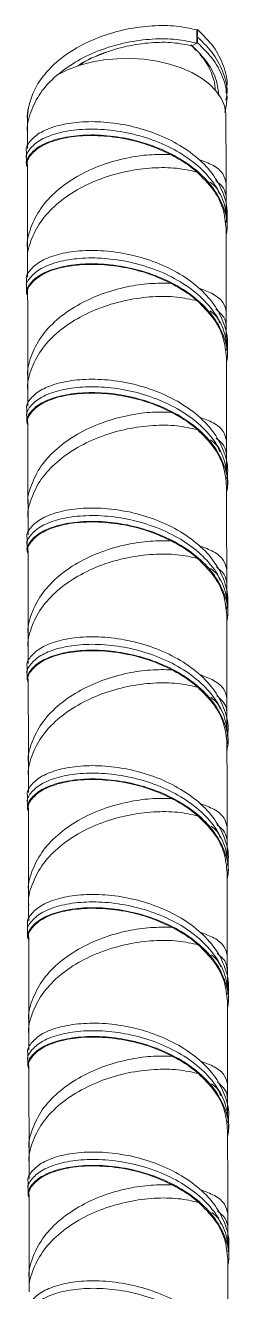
# Model space of a CAD drawing. Header units: millimetres. Extents: x 11 to 421, y 5 to 275.
# Drawn here: x 52.04 to 56.02, y 80.12 to 104.75 of the extents above; entities that cross this region are included whole.
import ezdxf

# ---------------------------------------------------------------- set-up
doc = ezdxf.new("R2010")
doc.units = ezdxf.units.MM

msp = doc.modelspace()

# ---------------------------------------------------------------- linework, layer by layer
at = {"color": 7, "linetype": 'Continuous', "lineweight": 15}
for p, q in [((55.38, 104.659), (55.394, 104.667)), ((55.38, 104.659), (55.38, 104.53)), ((55.394, 104.667), (55.395, 104.554)), ((55.38, 104.53), (55.381, 104.4)), ((55.395, 104.408), (55.381, 104.4)), ((55.395, 104.522), (55.395, 104.408)), ((55.381, 104.4), (55.292, 104.349))]:
    msp.add_line(p, q, dxfattribs=at)
at = {"color": 7, "linetype": 'Continuous', "lineweight": 15, "flags": 128}
for points in [[(52.663, 103.786), (52.862, 103.885), (53.083, 103.967), (53.321, 104.03), (53.571, 104.075), (53.829, 104.1), (54.091, 104.105), (54.352, 104.089), (54.606, 104.052), (54.849, 103.997), (55.077, 103.922), (55.286, 103.831), (55.471, 103.724), (55.63, 103.603), (55.759, 103.472), (55.856, 103.331), (55.919, 103.184), (55.947, 103.033), (55.948, 102.989)], [(52.078, 102.983), (52.078, 102.99), (52.1, 103.15)]]:
    msp.add_lwpolyline(points, dxfattribs=at)
at = {"color": 7, "linetype": 'Continuous', "lineweight": 15}
for centre, radius, start, end in [((55.411, 104.528), 0.0307, 122.6677, 177.4605), ((55.389, 104.528), 0.00873, 170.9858, 309.3805)]:
    msp.add_arc(centre, radius, start, end, dxfattribs=at)
for points, knots in [([(52.1, 103.15), (52.128, 103.256), (52.185, 103.467), (52.376, 103.765), (52.654, 104.057), (53.034, 104.324), (53.506, 104.542), (54.013, 104.685), (54.518, 104.751), (54.995, 104.746), (55.252, 104.688), (55.38, 104.659)], [0, 0, 0, 0, 0.096245, 0.192504, 0.288664, 0.4072, 0.52574, 0.644286, 0.762843, 0.881413, 1, 1, 1, 1]), ([(55.949, 103.443), (55.956, 103.48), (55.99, 103.65), (55.915, 103.955), (55.731, 104.338), (55.506, 104.558), (55.394, 104.667)], [0, 0, 0, 0, 0.085918, 0.390574, 0.695265, 1, 1, 1, 1]), ([(52.663, 103.786), (52.79, 103.882), (53.045, 104.075), (53.516, 104.285), (54.016, 104.427), (54.518, 104.492), (54.995, 104.487), (55.252, 104.429), (55.381, 104.4)], [0, 0, 0, 0, 0.165281, 0.330567, 0.495864, 0.663889, 0.831932, 1, 1, 1, 1]), ([(53.063, 103.958), (53.078, 103.969), (53.217, 104.072), (53.544, 104.208), (54.012, 104.354), (54.486, 104.421), (54.932, 104.423), (55.172, 104.374), (55.292, 104.349)], [0, 0, 0, 0, 0.023696, 0.218923, 0.414161, 0.609416, 0.804694, 1, 1, 1, 1]), ([(55.949, 103.297), (55.956, 103.335), (55.991, 103.504), (55.915, 103.809), (55.731, 104.192), (55.507, 104.412), (55.395, 104.522)], [0, 0, 0, 0, 0.085947, 0.390594, 0.695275, 1, 1, 1, 1]), ([(55.928, 103.055), (55.945, 103.135), (55.993, 103.348), (55.918, 103.696), (55.73, 104.079), (55.507, 104.299), (55.395, 104.408)], [0, 0, 0, 0, 0.168479, 0.445619, 0.722789, 1, 1, 1, 1]), ([(53.078, 103.965), (53.124, 103.995), (53.225, 104.061), (53.368, 104.129), (53.463, 104.166), (53.493, 104.178)], [0, 0, 0, 0, 0.35783, 0.796726, 1, 1, 1, 1]), ([(55.809, 103.379), (55.799, 103.477), (55.775, 103.701), (55.6, 104.036), (55.395, 104.245), (55.292, 104.349)], [0, 0, 0, 0, 0.280267, 0.6401078, 1, 1, 1, 1]), ([(55.442, 104.182), (55.467, 104.152), (55.552, 104.05), (55.644, 103.888), (55.705, 103.716), (55.736, 103.595), (55.736, 103.525), (55.737, 103.494)], [0, 0, 0, 0, 0.138127, 0.471846, 0.703273, 0.867053, 1, 1, 1, 1]), ([(52.079, 102.665), (52.079, 102.665), (52.06, 102.797), (52.132, 103.064), (52.316, 103.441), (52.531, 103.673), (52.657, 103.781), (52.663, 103.786)], [0, 0, 0, 0, 0.001288, 0.328874, 0.656442, 0.984, 1, 1, 1, 1]), ([(52.079, 102.923), (52.079, 102.924), (52.066, 102.999), (52.083, 103.075), (52.1, 103.15)], [0, 0, 0, 0, 0.010648, 1, 1, 1, 1]), ([(55.947, 100.906), (55.957, 100.954), (55.995, 101.134), (55.921, 101.451), (55.73, 101.831), (55.414, 102.172), (55.005, 102.458), (54.527, 102.676), (54.015, 102.819), (53.504, 102.884), (53.026, 102.873), (52.618, 102.795), (52.3, 102.662), (52.115, 102.491), (52.037, 102.361), (52.06, 102.298), (52.06, 102.298)], [0, 0, 0, 0, 0.029531, 0.110377, 0.191233, 0.2721, 0.352967, 0.433823, 0.514669, 0.595508, 0.676343, 0.757176, 0.838008, 0.918843, 0.999682, 1, 1, 1, 1]), ([(55.972, 100.907), (55.959, 101.039), (55.933, 101.306), (55.727, 101.685), (55.415, 102.026), (55.005, 102.312), (54.528, 102.53), (54.016, 102.673), (53.504, 102.738), (53.027, 102.727), (52.618, 102.649), (52.3, 102.516), (52.115, 102.345), (52.038, 102.216), (52.06, 102.153), (52.06, 102.152)], [0, 0, 0, 0, 0.083002, 0.166347, 0.249703, 0.33306, 0.416404, 0.499739, 0.583067, 0.66639, 0.74971, 0.83303, 0.916353, 0.999681, 1, 1, 1, 1]), ([(52.079, 102.924), (52.079, 102.881), (52.079, 102.794), (52.079, 102.708), (52.079, 102.665)], [0, 0, 0, 0, 0.499991, 1, 1, 1, 1]), ([(55.952, 100.673), (55.96, 100.713), (55.995, 100.884), (55.921, 101.192), (55.731, 101.572), (55.414, 101.913), (55.005, 102.199), (54.528, 102.417), (54.016, 102.56), (53.504, 102.625), (53.027, 102.614), (52.618, 102.536), (52.301, 102.403), (52.111, 102.232), (52.037, 102.083), (52.072, 102.002), (52.08, 101.983)], [0, 0, 0, 0, 0.023642, 0.103004, 0.182376, 0.261759, 0.341141, 0.420513, 0.499875, 0.579231, 0.658582, 0.73793, 0.817279, 0.89663, 0.975986, 1, 1, 1, 1]), ([(52.08, 102.039), (52.08, 102.039), (52.058, 102.101), (52.135, 102.229), (52.318, 102.397), (52.632, 102.528), (53.037, 102.604), (53.509, 102.613), (53.995, 102.55), (54.463, 102.426), (54.738, 102.299), (54.876, 102.236)], [0, 0, 0, 0, 0.000505, 0.129312, 0.258111, 0.386906, 0.515701, 0.6445, 0.773306, 0.88663, 1, 1, 1, 1]), ([(52.06, 102.298), (52.06, 102.279), (52.06, 102.242), (52.06, 102.204), (52.06, 102.185)], [0, 0, 0, 0, 0.5, 1, 1, 1, 1]), ([(52.083, 100.418), (52.083, 100.419), (52.061, 100.551), (52.137, 100.819), (52.32, 101.196), (52.634, 101.535), (53.038, 101.819), (53.51, 102.037), (53.996, 102.174), (54.464, 102.243), (54.739, 102.238), (54.876, 102.236)], [0, 0, 0, 0, 0.000792, 0.129561, 0.258323, 0.387081, 0.51584, 0.644601, 0.773371, 0.886662, 1, 1, 1, 1]), ([(54.876, 102.236), (54.959, 102.19), (55.093, 102.117), (55.26, 101.999), (55.343, 101.93), (55.385, 101.896)], [0, 0, 0, 0, 0.453024, 0.725497, 1, 1, 1, 1]), ([(52.083, 100.16), (52.083, 100.161), (52.064, 100.293), (52.136, 100.56), (52.32, 100.937), (52.634, 101.276), (53.039, 101.56), (53.51, 101.778), (54.017, 101.922), (54.522, 101.987), (54.999, 101.982), (55.256, 101.925), (55.385, 101.896)], [0, 0, 0, 0, 0.000437, 0.111495, 0.222547, 0.333596, 0.444645, 0.555696, 0.666755, 0.777823, 0.888903, 1, 1, 1, 1]), ([(55.419, 102.14), (55.516, 102.105), (55.723, 102.031), (55.911, 101.865), (55.937, 101.74), (55.95, 101.678)], [0, 0, 0, 0, 0.3075313, 0.6544663, 1, 1, 1, 1]), ([(55.385, 101.896), (55.495, 101.787), (55.714, 101.569), (55.912, 101.189), (55.939, 100.925), (55.952, 100.793)], [0, 0, 0, 0, 0.333815, 0.667582, 1, 1, 1, 1]), ([(55.638, 101.699), (55.684, 101.663), (55.778, 101.591), (55.806, 101.508), (55.821, 101.467)], [0, 0, 0, 0, 0.500408, 1, 1, 1, 1]), ([(55.75, 101.731), (55.808, 101.683), (55.925, 101.585), (55.942, 101.474), (55.951, 101.419)], [0, 0, 0, 0, 0.501221, 1, 1, 1, 1]), ([(55.951, 101.419), (55.951, 101.462), (55.951, 101.548), (55.951, 101.635), (55.951, 101.678)], [0, 0, 0, 0, 0.499897, 1, 1, 1, 1]), ([(55.972, 100.939), (55.972, 100.958), (55.972, 100.996), (55.972, 101.033), (55.972, 101.052)], [0, 0, 0, 0, 0.500021, 1, 1, 1, 1]), ([(55.972, 100.793), (55.972, 100.812), (55.972, 100.85), (55.972, 100.888), (55.972, 100.907)], [0, 0, 0, 0, 0.5000215, 1, 1, 1, 1]), ([(55.957, 98.434), (55.964, 98.472), (55.998, 98.641), (55.924, 98.947), (55.735, 99.327), (55.418, 99.668), (55.009, 99.953), (54.531, 100.172), (54.02, 100.314), (53.508, 100.379), (53.03, 100.369), (52.622, 100.291), (52.304, 100.158), (52.119, 99.987), (52.042, 99.857), (52.064, 99.794), (52.064, 99.794)], [0, 0, 0, 0, 0.022955, 0.104349, 0.185752, 0.267167, 0.348583, 0.429986, 0.51138, 0.592768, 0.67415, 0.75553, 0.83691, 0.918293, 0.99968, 1, 1, 1, 1]), ([(55.976, 98.402), (55.963, 98.535), (55.937, 98.801), (55.732, 99.181), (55.419, 99.522), (55.009, 99.808), (54.532, 100.026), (54.02, 100.169), (53.508, 100.233), (53.031, 100.223), (52.622, 100.145), (52.304, 100.012), (52.119, 99.841), (52.042, 99.711), (52.064, 99.648), (52.064, 99.648)], [0, 0, 0, 0, 0.083029, 0.16637, 0.249724, 0.333077, 0.416418, 0.49975, 0.583075, 0.666395, 0.749713, 0.83303, 0.91635, 0.999675, 1, 1, 1, 1]), ([(52.083, 100.419), (52.083, 100.376), (52.083, 100.29), (52.083, 100.203), (52.083, 100.16)], [0, 0, 0, 0, 0.500009, 1, 1, 1, 1]), ([(55.956, 98.169), (55.964, 98.208), (55.999, 98.38), (55.925, 98.688), (55.735, 99.068), (55.418, 99.409), (55.009, 99.694), (54.532, 99.913), (54.02, 100.055), (53.508, 100.12), (53.031, 100.11), (52.622, 100.032), (52.305, 99.899), (52.115, 99.728), (52.041, 99.579), (52.076, 99.497), (52.084, 99.479)], [0, 0, 0, 0, 0.023642, 0.103004, 0.182376, 0.261759, 0.341141, 0.420513, 0.499875, 0.579231, 0.658582, 0.737931, 0.817279, 0.89663, 0.975986, 1, 1, 1, 1]), ([(52.084, 99.535), (52.084, 99.535), (52.062, 99.597), (52.139, 99.725), (52.322, 99.893), (52.636, 100.024), (53.041, 100.099), (53.513, 100.109), (53.999, 100.045), (54.468, 99.922), (54.742, 99.795), (54.88, 99.732)], [0, 0, 0, 0, 0.000505, 0.129311, 0.258111, 0.386906, 0.515701, 0.6445, 0.773306, 0.88663, 1, 1, 1, 1]), ([(52.064, 99.794), (52.064, 99.775), (52.064, 99.737), (52.064, 99.699), (52.064, 99.681)], [0, 0, 0, 0, 0.4999785, 1, 1, 1, 1]), ([(52.087, 97.914), (52.087, 97.915), (52.065, 98.047), (52.141, 98.314), (52.324, 98.691), (52.638, 99.03), (53.042, 99.315), (53.514, 99.533), (54, 99.67), (54.468, 99.738), (54.743, 99.734), (54.88, 99.732)], [0, 0, 0, 0, 0.000792, 0.129561, 0.258323, 0.387082, 0.51584, 0.644602, 0.773371, 0.886663, 1, 1, 1, 1]), ([(54.88, 99.732), (54.963, 99.686), (55.097, 99.612), (55.264, 99.495), (55.347, 99.426), (55.389, 99.391)], [0, 0, 0, 0, 0.453024, 0.725494, 1, 1, 1, 1]), ([(55.423, 99.636), (55.52, 99.601), (55.727, 99.526), (55.915, 99.361), (55.941, 99.236), (55.954, 99.173)], [0, 0, 0, 0, 0.30753, 0.654466, 1, 1, 1, 1]), ([(52.087, 97.656), (52.087, 97.656), (52.068, 97.788), (52.14, 98.055), (52.324, 98.432), (52.638, 98.771), (53.043, 99.056), (53.515, 99.274), (54.021, 99.417), (54.526, 99.483), (55.004, 99.478), (55.26, 99.42), (55.389, 99.391)], [0, 0, 0, 0, 0.000436, 0.111495, 0.222547, 0.333596, 0.444644, 0.555696, 0.666755, 0.777823, 0.888904, 1, 1, 1, 1]), ([(55.389, 99.391), (55.499, 99.282), (55.719, 99.064), (55.916, 98.685), (55.943, 98.421), (55.956, 98.289)], [0, 0, 0, 0, 0.333814, 0.667581, 1, 1, 1, 1]), ([(55.642, 99.195), (55.689, 99.159), (55.782, 99.087), (55.81, 99.004), (55.825, 98.963)], [0, 0, 0, 0, 0.500409, 1, 1, 1, 1]), ([(55.754, 99.227), (55.812, 99.178), (55.929, 99.081), (55.946, 98.97), (55.955, 98.914)], [0, 0, 0, 0, 0.501221, 1, 1, 1, 1]), ([(55.955, 98.914), (55.955, 98.958), (55.955, 99.044), (55.955, 99.13), (55.955, 99.173)], [0, 0, 0, 0, 0.499906, 1, 1, 1, 1]), ([(55.961, 95.93), (55.968, 95.967), (56.002, 96.137), (55.928, 96.443), (55.739, 96.822), (55.422, 97.163), (55.013, 97.449), (54.536, 97.667), (54.024, 97.81), (53.512, 97.875), (53.034, 97.864), (52.626, 97.786), (52.308, 97.653), (52.123, 97.482), (52.046, 97.353), (52.068, 97.29), (52.068, 97.289)], [0, 0, 0, 0, 0.022954, 0.104349, 0.185752, 0.267167, 0.348582, 0.429986, 0.51138, 0.592767, 0.67415, 0.75553, 0.83691, 0.918293, 0.99968, 1, 1, 1, 1]), ([(52.087, 97.915), (52.087, 97.872), (52.087, 97.785), (52.087, 97.699), (52.087, 97.656)], [0, 0, 0, 0, 0.5, 1, 1, 1, 1]), ([(55.98, 95.897), (55.967, 96.03), (55.941, 96.297), (55.736, 96.676), (55.423, 97.017), (55.013, 97.303), (54.536, 97.521), (54.024, 97.664), (53.512, 97.729), (53.035, 97.718), (52.626, 97.641), (52.308, 97.507), (52.123, 97.337), (52.046, 97.206), (52.068, 97.144), (52.068, 97.144)], [0, 0, 0, 0, 0.083047, 0.166391, 0.249746, 0.333102, 0.416446, 0.49978, 0.583107, 0.666429, 0.749749, 0.833069, 0.916391, 0.999718, 1, 1, 1, 1]), ([(55.96, 95.665), (55.968, 95.704), (56.003, 95.876), (55.929, 96.184), (55.739, 96.563), (55.423, 96.904), (55.013, 97.19), (54.536, 97.408), (54.024, 97.551), (53.512, 97.616), (53.035, 97.605), (52.626, 97.527), (52.309, 97.394), (52.119, 97.223), (52.045, 97.075), (52.08, 96.993), (52.088, 96.974)], [0, 0, 0, 0, 0.023642, 0.103004, 0.182376, 0.261759, 0.341141, 0.420513, 0.499875, 0.579231, 0.658582, 0.737931, 0.817279, 0.89663, 0.975986, 1, 1, 1, 1]), ([(52.088, 97.03), (52.088, 97.031), (52.066, 97.093), (52.143, 97.22), (52.326, 97.389), (52.64, 97.519), (53.045, 97.595), (53.518, 97.605), (54.003, 97.541), (54.472, 97.418), (54.747, 97.291), (54.884, 97.227)], [0, 0, 0, 0, 0.000505, 0.129312, 0.25811, 0.386906, 0.515701, 0.6445, 0.773306, 0.88663, 1, 1, 1, 1]), ([(52.091, 95.41), (52.091, 95.41), (52.069, 95.543), (52.145, 95.81), (52.328, 96.187), (52.642, 96.526), (53.046, 96.81), (53.518, 97.029), (54.004, 97.165), (54.472, 97.234), (54.747, 97.229), (54.884, 97.227)], [0, 0, 0, 0, 0.000792, 0.129561, 0.258323, 0.387081, 0.51584, 0.644602, 0.773371, 0.886663, 1, 1, 1, 1]), ([(54.884, 97.227), (54.967, 97.181), (55.101, 97.108), (55.268, 96.991), (55.351, 96.922), (55.393, 96.887)], [0, 0, 0, 0, 0.453024, 0.725496, 1, 1, 1, 1]), ([(55.427, 97.131), (55.524, 97.096), (55.731, 97.022), (55.919, 96.856), (55.945, 96.731), (55.959, 96.669)], [0, 0, 0, 0, 0.307531, 0.654466, 1, 1, 1, 1]), ([(52.091, 95.151), (52.091, 95.152), (52.072, 95.284), (52.144, 95.551), (52.329, 95.928), (52.642, 96.267), (53.047, 96.552), (53.519, 96.769), (54.025, 96.913), (54.53, 96.979), (55.008, 96.974), (55.264, 96.916), (55.393, 96.887)], [0, 0, 0, 0, 0.000436, 0.111495, 0.222547, 0.333596, 0.444644, 0.555696, 0.666755, 0.777823, 0.888903, 1, 1, 1, 1]), ([(55.393, 96.887), (55.503, 96.778), (55.723, 96.56), (55.92, 96.18), (55.947, 95.916), (55.96, 95.784)], [0, 0, 0, 0, 0.333814, 0.667581, 1, 1, 1, 1]), ([(55.646, 96.69), (55.693, 96.654), (55.786, 96.582), (55.815, 96.5), (55.829, 96.458)], [0, 0, 0, 0, 0.5004079, 1, 1, 1, 1]), ([(55.758, 96.723), (55.816, 96.674), (55.933, 96.576), (55.95, 96.465), (55.959, 96.41)], [0, 0, 0, 0, 0.501221, 1, 1, 1, 1]), ([(55.959, 96.41), (55.959, 96.453), (55.959, 96.539), (55.959, 96.626), (55.959, 96.669)], [0, 0, 0, 0, 0.499901, 1, 1, 1, 1]), ([(55.98, 95.93), (55.98, 95.949), (55.98, 95.987), (55.98, 96.025), (55.98, 96.043)], [0, 0, 0, 0, 0.500011, 1, 1, 1, 1]), ([(55.98, 95.784), (55.98, 95.803), (55.98, 95.841), (55.98, 95.879), (55.98, 95.897)], [0, 0, 0, 0, 0.499989, 1, 1, 1, 1]), ([(55.96, 93.392), (55.97, 93.441), (56.007, 93.621), (55.933, 93.938), (55.743, 94.318), (55.426, 94.659), (55.017, 94.945), (54.54, 95.163), (54.028, 95.306), (53.516, 95.37), (53.039, 95.36), (52.63, 95.282), (52.312, 95.149), (52.127, 94.978), (52.05, 94.848), (52.072, 94.785), (52.072, 94.785)], [0, 0, 0, 0, 0.029532, 0.110378, 0.191233, 0.272101, 0.352968, 0.433823, 0.514669, 0.595509, 0.676344, 0.757176, 0.838008, 0.918843, 0.999682, 1, 1, 1, 1]), ([(52.091, 95.41), (52.091, 95.367), (52.091, 95.281), (52.091, 95.195), (52.091, 95.151)], [0, 0, 0, 0, 0.500005, 1, 1, 1, 1]), ([(55.984, 93.393), (55.971, 93.526), (55.945, 93.793), (55.74, 94.172), (55.427, 94.513), (55.017, 94.799), (54.54, 95.017), (54.028, 95.16), (53.516, 95.224), (53.039, 95.214), (52.63, 95.136), (52.312, 95.003), (52.127, 94.832), (52.05, 94.702), (52.072, 94.639), (52.072, 94.639)], [0, 0, 0, 0, 0.083004, 0.166349, 0.249705, 0.333062, 0.416407, 0.499742, 0.58307, 0.666393, 0.749714, 0.833035, 0.916358, 0.999686, 1, 1, 1, 1]), ([(55.964, 93.16), (55.972, 93.2), (56.007, 93.371), (55.933, 93.679), (55.743, 94.059), (55.427, 94.4), (55.017, 94.686), (54.54, 94.904), (54.028, 95.046), (53.516, 95.111), (53.039, 95.101), (52.63, 95.023), (52.313, 94.89), (52.123, 94.719), (52.05, 94.57), (52.084, 94.489), (52.092, 94.47)], [0, 0, 0, 0, 0.023642, 0.103004, 0.182376, 0.261759, 0.341141, 0.420513, 0.499875, 0.579231, 0.658582, 0.737931, 0.817279, 0.89663, 0.975986, 1, 1, 1, 1]), ([(52.092, 94.526), (52.092, 94.526), (52.07, 94.588), (52.147, 94.716), (52.33, 94.884), (52.645, 95.015), (53.049, 95.091), (53.522, 95.1), (54.007, 95.037), (54.476, 94.913), (54.751, 94.786), (54.888, 94.723)], [0, 0, 0, 0, 0.000505, 0.129312, 0.258111, 0.386906, 0.515701, 0.6445, 0.773306, 0.88663, 1, 1, 1, 1]), ([(52.072, 94.785), (52.072, 94.766), (52.072, 94.728), (52.072, 94.691), (52.072, 94.672)], [0, 0, 0, 0, 0.499989, 1, 1, 1, 1]), ([(52.072, 94.639), (52.072, 94.62), (52.072, 94.583), (52.072, 94.545), (52.072, 94.526)], [0, 0, 0, 0, 0.500011, 1, 1, 1, 1]), ([(52.095, 92.905), (52.095, 92.906), (52.073, 93.038), (52.149, 93.305), (52.332, 93.682), (52.646, 94.022), (53.05, 94.306), (53.523, 94.524), (54.008, 94.661), (54.476, 94.729), (54.751, 94.725), (54.888, 94.723)], [0, 0, 0, 0, 0.000792, 0.129561, 0.258323, 0.387082, 0.51584, 0.644602, 0.773371, 0.886663, 1, 1, 1, 1]), ([(54.888, 94.723), (54.972, 94.677), (55.105, 94.603), (55.272, 94.486), (55.355, 94.417), (55.397, 94.382)], [0, 0, 0, 0, 0.453025, 0.725496, 1, 1, 1, 1]), ([(55.432, 94.627), (55.528, 94.592), (55.735, 94.517), (55.923, 94.352), (55.949, 94.227), (55.963, 94.165)], [0, 0, 0, 0, 0.307531, 0.6544656, 1, 1, 1, 1]), ([(52.096, 92.647), (52.095, 92.648), (52.076, 92.779), (52.149, 93.046), (52.333, 93.423), (52.646, 93.763), (53.051, 94.047), (53.523, 94.265), (54.029, 94.409), (54.534, 94.474), (55.012, 94.469), (55.269, 94.411), (55.397, 94.382)], [0, 0, 0, 0, 0.000437, 0.111495, 0.222547, 0.333596, 0.444644, 0.555696, 0.666755, 0.777823, 0.888903, 1, 1, 1, 1]), ([(55.397, 94.382), (55.507, 94.273), (55.727, 94.055), (55.924, 93.676), (55.951, 93.412), (55.964, 93.28)], [0, 0, 0, 0, 0.3338142, 0.6675812, 1, 1, 1, 1]), ([(55.65, 94.186), (55.697, 94.15), (55.79, 94.078), (55.819, 93.995), (55.833, 93.954)], [0, 0, 0, 0, 0.500408, 1, 1, 1, 1]), ([(55.762, 94.218), (55.821, 94.169), (55.937, 94.072), (55.954, 93.961), (55.963, 93.906)], [0, 0, 0, 0, 0.501221, 1, 1, 1, 1]), ([(55.963, 93.906), (55.963, 93.949), (55.963, 94.035), (55.963, 94.121), (55.963, 94.164)], [0, 0, 0, 0, 0.499901, 1, 1, 1, 1]), ([(55.984, 93.426), (55.984, 93.445), (55.984, 93.482), (55.984, 93.52), (55.984, 93.539)], [0, 0, 0, 0, 0.499989, 1, 1, 1, 1]), ([(55.984, 93.28), (55.984, 93.299), (55.984, 93.337), (55.984, 93.374), (55.984, 93.393)], [0, 0, 0, 0, 0.500011, 1, 1, 1, 1]), ([(55.969, 90.921), (55.977, 90.958), (56.011, 91.128), (55.937, 91.434), (55.747, 91.813), (55.43, 92.154), (55.021, 92.44), (54.544, 92.658), (54.032, 92.801), (53.52, 92.866), (53.043, 92.855), (52.634, 92.778), (52.316, 92.645), (52.131, 92.473), (52.054, 92.344), (52.076, 92.281), (52.076, 92.281)], [0, 0, 0, 0, 0.022954, 0.104349, 0.185752, 0.267167, 0.348583, 0.429986, 0.51138, 0.592767, 0.67415, 0.75553, 0.83691, 0.918293, 0.99968, 1, 1, 1, 1]), ([(55.988, 90.889), (55.975, 91.022), (55.949, 91.288), (55.744, 91.668), (55.431, 92.009), (55.021, 92.294), (54.544, 92.513), (54.032, 92.655), (53.52, 92.72), (53.043, 92.71), (52.634, 92.632), (52.316, 92.499), (52.132, 92.328), (52.054, 92.198), (52.076, 92.135), (52.076, 92.135)], [0, 0, 0, 0, 0.083024, 0.166365, 0.249719, 0.333072, 0.416414, 0.499746, 0.583071, 0.666391, 0.749709, 0.833027, 0.916347, 0.999671, 1, 1, 1, 1]), ([(55.969, 90.656), (55.977, 90.695), (56.011, 90.867), (55.937, 91.175), (55.747, 91.554), (55.431, 91.895), (55.021, 92.181), (54.544, 92.399), (54.032, 92.542), (53.52, 92.607), (53.043, 92.596), (52.634, 92.519), (52.318, 92.386), (52.128, 92.214), (52.054, 92.066), (52.088, 91.984), (52.096, 91.965)], [0, 0, 0, 0, 0.023642, 0.103004, 0.182376, 0.261759, 0.341141, 0.420513, 0.499875, 0.579231, 0.658582, 0.737931, 0.817279, 0.89663, 0.975986, 1, 1, 1, 1]), ([(52.097, 92.022), (52.096, 92.022), (52.074, 92.084), (52.151, 92.211), (52.334, 92.38), (52.649, 92.51), (53.053, 92.586), (53.526, 92.596), (54.011, 92.532), (54.48, 92.409), (54.755, 92.282), (54.892, 92.218)], [0, 0, 0, 0, 0.000505, 0.129312, 0.258111, 0.386906, 0.515701, 0.6445, 0.773306, 0.88663, 1, 1, 1, 1]), ([(52.076, 92.28), (52.076, 92.262), (52.076, 92.224), (52.076, 92.186), (52.076, 92.167)], [0, 0, 0, 0, 0.500011, 1, 1, 1, 1]), ([(52.076, 92.135), (52.076, 92.116), (52.076, 92.078), (52.076, 92.04), (52.076, 92.021)], [0, 0, 0, 0, 0.500011, 1, 1, 1, 1]), ([(52.099, 90.401), (52.099, 90.402), (52.077, 90.534), (52.153, 90.801), (52.336, 91.178), (52.65, 91.517), (53.054, 91.802), (53.527, 92.02), (54.012, 92.157), (54.48, 92.225), (54.755, 92.221), (54.892, 92.218)], [0, 0, 0, 0, 0.000792, 0.129561, 0.258323, 0.387081, 0.51584, 0.644602, 0.773371, 0.886663, 1, 1, 1, 1]), ([(54.892, 92.218), (54.976, 92.172), (55.109, 92.099), (55.276, 91.982), (55.359, 91.913), (55.401, 91.878)], [0, 0, 0, 0, 0.453025, 0.7254955, 1, 1, 1, 1]), ([(55.436, 92.123), (55.533, 92.088), (55.739, 92.013), (55.927, 91.847), (55.953, 91.722), (55.967, 91.66)], [0, 0, 0, 0, 0.307531, 0.654466, 1, 1, 1, 1]), ([(52.1, 90.143), (52.1, 90.143), (52.08, 90.275), (52.153, 90.542), (52.337, 90.919), (52.651, 91.258), (53.055, 91.543), (53.527, 91.761), (54.033, 91.904), (54.538, 91.97), (55.016, 91.965), (55.273, 91.907), (55.401, 91.878)], [0, 0, 0, 0, 0.0004367, 0.111495, 0.222547, 0.3335956, 0.4446444, 0.5556963, 0.6667549, 0.7778227, 0.8889033, 1, 1, 1, 1]), ([(55.401, 91.878), (55.511, 91.769), (55.731, 91.551), (55.928, 91.171), (55.955, 90.907), (55.968, 90.776)], [0, 0, 0, 0, 0.333815, 0.667581, 1, 1, 1, 1]), ([(55.654, 91.682), (55.701, 91.645), (55.794, 91.573), (55.823, 91.491), (55.837, 91.449)], [0, 0, 0, 0, 0.500409, 1, 1, 1, 1]), ([(55.766, 91.714), (55.825, 91.665), (55.941, 91.568), (55.958, 91.456), (55.967, 91.401)], [0, 0, 0, 0, 0.501221, 1, 1, 1, 1]), ([(55.967, 91.401), (55.967, 91.444), (55.967, 91.531), (55.967, 91.617), (55.967, 91.66)], [0, 0, 0, 0, 0.499906, 1, 1, 1, 1]), ([(55.988, 90.776), (55.988, 90.794), (55.988, 90.832), (55.988, 90.87), (55.988, 90.889)], [0, 0, 0, 0, 0.500011, 1, 1, 1, 1]), ([(52.099, 90.402), (52.099, 90.358), (52.099, 90.272), (52.099, 90.186), (52.099, 90.143)], [0, 0, 0, 0, 0.499995, 1, 1, 1, 1]), ([(55.973, 88.417), (55.981, 88.454), (56.015, 88.623), (55.941, 88.929), (55.751, 89.309), (55.434, 89.65), (55.025, 89.936), (54.548, 90.154), (54.036, 90.297), (53.524, 90.361), (53.047, 90.351), (52.638, 90.273), (52.32, 90.14), (52.135, 89.969), (52.058, 89.839), (52.08, 89.776), (52.08, 89.776)], [0, 0, 0, 0, 0.022954, 0.104349, 0.185752, 0.267167, 0.348583, 0.429986, 0.51138, 0.592767, 0.67415, 0.75553, 0.83691, 0.918293, 0.99968, 1, 1, 1, 1]), ([(55.992, 88.384), (55.979, 88.517), (55.953, 88.784), (55.748, 89.163), (55.435, 89.504), (55.025, 89.79), (54.548, 90.008), (54.036, 90.151), (53.524, 90.216), (53.047, 90.205), (52.638, 90.127), (52.32, 89.994), (52.136, 89.823), (52.058, 89.694), (52.08, 89.631), (52.08, 89.63)], [0, 0, 0, 0, 0.083051, 0.166394, 0.249749, 0.333104, 0.416447, 0.499781, 0.583107, 0.666429, 0.749748, 0.833067, 0.916388, 0.999715, 1, 1, 1, 1]), ([(55.973, 88.151), (55.981, 88.191), (56.015, 88.362), (55.941, 88.67), (55.751, 89.05), (55.435, 89.391), (55.026, 89.677), (54.548, 89.895), (54.036, 90.038), (53.524, 90.102), (53.047, 90.092), (52.638, 90.014), (52.322, 89.881), (52.132, 89.71), (52.058, 89.561), (52.092, 89.48), (52.101, 89.461)], [0, 0, 0, 0, 0.023642, 0.103004, 0.182376, 0.261758, 0.341141, 0.420513, 0.499875, 0.579231, 0.658582, 0.737931, 0.817279, 0.89663, 0.975986, 1, 1, 1, 1]), ([(52.101, 89.517), (52.101, 89.517), (52.079, 89.579), (52.155, 89.707), (52.338, 89.875), (52.653, 90.006), (53.057, 90.082), (53.53, 90.091), (54.015, 90.028), (54.484, 89.904), (54.759, 89.777), (54.896, 89.714)], [0, 0, 0, 0, 0.000505, 0.129312, 0.25811, 0.386905, 0.515701, 0.6445, 0.773306, 0.88663, 1, 1, 1, 1]), ([(52.08, 89.776), (52.08, 89.757), (52.08, 89.719), (52.08, 89.682), (52.08, 89.663)], [0, 0, 0, 0, 0.500011, 1, 1, 1, 1]), ([(52.103, 87.896), (52.103, 87.897), (52.081, 88.029), (52.157, 88.297), (52.34, 88.673), (52.654, 89.013), (53.058, 89.297), (53.531, 89.515), (54.016, 89.652), (54.484, 89.721), (54.759, 89.716), (54.896, 89.714)], [0, 0, 0, 0, 0.000792, 0.129561, 0.258323, 0.387081, 0.51584, 0.644601, 0.773371, 0.886663, 1, 1, 1, 1]), ([(54.896, 89.714), (54.98, 89.668), (55.113, 89.594), (55.28, 89.477), (55.363, 89.408), (55.405, 89.374)], [0, 0, 0, 0, 0.453024, 0.725495, 1, 1, 1, 1]), ([(52.104, 87.638), (52.104, 87.639), (52.084, 87.771), (52.157, 88.037), (52.341, 88.414), (52.655, 88.754), (53.059, 89.038), (53.531, 89.256), (54.038, 89.4), (54.543, 89.465), (55.02, 89.46), (55.277, 89.403), (55.405, 89.374)], [0, 0, 0, 0, 0.000437, 0.111495, 0.222547, 0.333596, 0.444644, 0.555696, 0.666755, 0.777823, 0.888903, 1, 1, 1, 1]), ([(55.44, 89.618), (55.537, 89.583), (55.743, 89.508), (55.931, 89.343), (55.958, 89.218), (55.971, 89.156)], [0, 0, 0, 0, 0.307531, 0.654466, 1, 1, 1, 1]), ([(55.405, 89.374), (55.515, 89.265), (55.735, 89.047), (55.933, 88.667), (55.959, 88.403), (55.972, 88.271)], [0, 0, 0, 0, 0.3338145, 0.667581, 1, 1, 1, 1]), ([(55.658, 89.177), (55.705, 89.141), (55.798, 89.069), (55.827, 88.986), (55.841, 88.945)], [0, 0, 0, 0, 0.500408, 1, 1, 1, 1]), ([(55.77, 89.209), (55.829, 89.161), (55.945, 89.063), (55.963, 88.952), (55.971, 88.897)], [0, 0, 0, 0, 0.501222, 1, 1, 1, 1]), ([(55.971, 88.897), (55.971, 88.94), (55.971, 89.026), (55.971, 89.112), (55.971, 89.156)], [0, 0, 0, 0, 0.499911, 1, 1, 1, 1]), ([(55.992, 88.417), (55.992, 88.436), (55.992, 88.474), (55.992, 88.511), (55.992, 88.53)], [0, 0, 0, 0, 0.500011, 1, 1, 1, 1]), ([(55.992, 88.271), (55.992, 88.29), (55.992, 88.328), (55.992, 88.365), (55.992, 88.384)], [0, 0, 0, 0, 0.5, 1, 1, 1, 1]), ([(55.977, 85.912), (55.985, 85.95), (56.019, 86.119), (55.945, 86.425), (55.755, 86.805), (55.438, 87.146), (55.029, 87.431), (54.552, 87.65), (54.04, 87.792), (53.528, 87.857), (53.051, 87.847), (52.642, 87.769), (52.324, 87.636), (52.139, 87.465), (52.062, 87.335), (52.084, 87.272), (52.084, 87.272)], [0, 0, 0, 0, 0.022954, 0.104349, 0.185752, 0.267167, 0.348582, 0.429986, 0.51138, 0.592767, 0.67415, 0.75553, 0.83691, 0.918293, 0.99968, 1, 1, 1, 1]), ([(55.996, 85.88), (55.983, 86.013), (55.957, 86.279), (55.752, 86.659), (55.44, 87), (55.029, 87.286), (54.552, 87.504), (54.04, 87.646), (53.528, 87.711), (53.051, 87.701), (52.642, 87.623), (52.324, 87.49), (52.14, 87.319), (52.062, 87.189), (52.084, 87.126), (52.085, 87.126)], [0, 0, 0, 0, 0.083007, 0.166352, 0.249709, 0.333065, 0.41641, 0.499746, 0.583074, 0.666398, 0.749719, 0.83304, 0.916363, 0.999692, 1, 1, 1, 1]), ([(52.103, 87.897), (52.103, 87.854), (52.103, 87.768), (52.103, 87.681), (52.103, 87.638)], [0, 0, 0, 0, 0.500005, 1, 1, 1, 1]), ([(55.977, 85.647), (55.985, 85.686), (56.019, 85.858), (55.945, 86.166), (55.755, 86.546), (55.439, 86.887), (55.03, 87.172), (54.552, 87.39), (54.04, 87.533), (53.528, 87.598), (53.051, 87.588), (52.642, 87.51), (52.326, 87.377), (52.136, 87.205), (52.062, 87.057), (52.096, 86.975), (52.105, 86.956)], [0, 0, 0, 0, 0.023642, 0.103004, 0.182376, 0.261759, 0.341141, 0.420513, 0.499875, 0.579231, 0.658582, 0.737931, 0.817279, 0.89663, 0.975986, 1, 1, 1, 1]), ([(52.105, 87.013), (52.105, 87.013), (52.083, 87.075), (52.159, 87.203), (52.342, 87.371), (52.657, 87.501), (53.061, 87.577), (53.534, 87.587), (54.019, 87.523), (54.488, 87.4), (54.763, 87.273), (54.9, 87.209)], [0, 0, 0, 0, 0.000505, 0.129312, 0.258111, 0.386906, 0.515701, 0.6445, 0.773306, 0.88663, 1, 1, 1, 1]), ([(52.084, 87.272), (52.084, 87.253), (52.084, 87.215), (52.084, 87.177), (52.084, 87.158)], [0, 0, 0, 0, 0.5, 1, 1, 1, 1]), ([(52.108, 85.392), (52.107, 85.393), (52.085, 85.525), (52.162, 85.792), (52.344, 86.169), (52.658, 86.508), (53.063, 86.793), (53.535, 87.011), (54.02, 87.148), (54.488, 87.216), (54.763, 87.212), (54.9, 87.209)], [0, 0, 0, 0, 0.000792, 0.129561, 0.258323, 0.387082, 0.51584, 0.644602, 0.773371, 0.886663, 1, 1, 1, 1]), ([(54.9, 87.209), (54.984, 87.164), (55.117, 87.09), (55.284, 86.973), (55.367, 86.904), (55.409, 86.869)], [0, 0, 0, 0, 0.453024, 0.725496, 1, 1, 1, 1]), ([(52.084, 87.126), (52.084, 87.107), (52.084, 87.069), (52.084, 87.032), (52.084, 87.013)], [0, 0, 0, 0, 0.499989, 1, 1, 1, 1]), ([(52.108, 85.134), (52.108, 85.134), (52.088, 85.266), (52.161, 85.533), (52.345, 85.91), (52.659, 86.249), (53.063, 86.534), (53.535, 86.752), (54.042, 86.895), (54.547, 86.961), (55.024, 86.956), (55.281, 86.898), (55.409, 86.869)], [0, 0, 0, 0, 0.000437, 0.111495, 0.222547, 0.333596, 0.444644, 0.555696, 0.666755, 0.777823, 0.888903, 1, 1, 1, 1]), ([(55.444, 87.114), (55.541, 87.079), (55.747, 87.004), (55.935, 86.839), (55.962, 86.714), (55.975, 86.651)], [0, 0, 0, 0, 0.307531, 0.654466, 1, 1, 1, 1]), ([(55.409, 86.869), (55.519, 86.76), (55.739, 86.542), (55.937, 86.162), (55.963, 85.898), (55.976, 85.767)], [0, 0, 0, 0, 0.333814, 0.667581, 1, 1, 1, 1]), ([(55.774, 86.705), (55.833, 86.656), (55.949, 86.559), (55.967, 86.448), (55.975, 86.392)], [0, 0, 0, 0, 0.50122, 1, 1, 1, 1]), ([(55.662, 86.673), (55.709, 86.637), (55.802, 86.565), (55.831, 86.482), (55.845, 86.441)], [0, 0, 0, 0, 0.5004079, 1, 1, 1, 1]), ([(55.976, 86.392), (55.975, 86.435), (55.975, 86.522), (55.975, 86.608), (55.975, 86.651)], [0, 0, 0, 0, 0.499901, 1, 1, 1, 1]), ([(55.996, 85.913), (55.996, 85.931), (55.996, 85.969), (55.996, 86.007), (55.996, 86.026)], [0, 0, 0, 0, 0.500011, 1, 1, 1, 1]), ([(55.997, 85.767), (55.997, 85.786), (55.996, 85.823), (55.996, 85.861), (55.996, 85.88)], [0, 0, 0, 0, 0.500011, 1, 1, 1, 1]), ([(55.981, 83.408), (55.989, 83.445), (56.023, 83.615), (55.949, 83.921), (55.759, 84.3), (55.443, 84.641), (55.033, 84.927), (54.556, 85.145), (54.044, 85.288), (53.532, 85.353), (53.055, 85.342), (52.646, 85.264), (52.328, 85.131), (52.144, 84.96), (52.066, 84.83), (52.088, 84.767), (52.088, 84.767)], [0, 0, 0, 0, 0.022954, 0.104349, 0.185752, 0.267167, 0.348582, 0.429986, 0.51138, 0.592767, 0.67415, 0.75553, 0.83691, 0.918293, 0.99968, 1, 1, 1, 1]), ([(56, 83.375), (55.987, 83.508), (55.961, 83.775), (55.756, 84.154), (55.444, 84.495), (55.033, 84.781), (54.556, 84.999), (54.044, 85.142), (53.532, 85.207), (53.055, 85.196), (52.646, 85.118), (52.328, 84.985), (52.144, 84.814), (52.066, 84.685), (52.089, 84.622), (52.089, 84.621)], [0, 0, 0, 0, 0.083019, 0.16636, 0.249714, 0.333068, 0.41641, 0.499742, 0.583068, 0.666388, 0.749706, 0.833024, 0.916344, 0.999669, 1, 1, 1, 1]), ([(52.107, 85.393), (52.107, 85.35), (52.107, 85.263), (52.107, 85.177), (52.108, 85.134)], [0, 0, 0, 0, 0.500005, 1, 1, 1, 1]), ([(55.981, 83.143), (55.989, 83.182), (56.023, 83.354), (55.949, 83.662), (55.76, 84.041), (55.443, 84.382), (55.034, 84.668), (54.556, 84.886), (54.044, 85.029), (53.533, 85.094), (53.055, 85.083), (52.646, 85.005), (52.33, 84.872), (52.14, 84.701), (52.066, 84.552), (52.101, 84.471), (52.109, 84.452)], [0, 0, 0, 0, 0.023642, 0.103004, 0.182376, 0.261759, 0.341141, 0.420513, 0.499875, 0.579231, 0.658582, 0.737931, 0.817279, 0.89663, 0.975986, 1, 1, 1, 1]), ([(52.109, 84.508), (52.109, 84.509), (52.087, 84.57), (52.163, 84.698), (52.346, 84.866), (52.661, 84.997), (53.065, 85.073), (53.538, 85.083), (54.024, 85.019), (54.492, 84.896), (54.767, 84.769), (54.904, 84.705)], [0, 0, 0, 0, 0.000505, 0.129312, 0.258111, 0.386906, 0.515701, 0.6445, 0.773306, 0.88663, 1, 1, 1, 1]), ([(52.088, 84.767), (52.088, 84.748), (52.088, 84.711), (52.088, 84.673), (52.088, 84.654)], [0, 0, 0, 0, 0.499989, 1, 1, 1, 1]), ([(52.112, 82.887), (52.111, 82.888), (52.089, 83.02), (52.166, 83.288), (52.348, 83.665), (52.662, 84.004), (53.067, 84.288), (53.539, 84.507), (54.024, 84.643), (54.492, 84.712), (54.767, 84.707), (54.904, 84.705)], [0, 0, 0, 0, 0.000792, 0.129561, 0.258323, 0.387082, 0.51584, 0.644602, 0.773371, 0.886663, 1, 1, 1, 1]), ([(54.904, 84.705), (54.988, 84.659), (55.121, 84.586), (55.288, 84.469), (55.372, 84.399), (55.413, 84.365)], [0, 0, 0, 0, 0.453025, 0.7254955, 1, 1, 1, 1]), ([(55.448, 84.609), (55.545, 84.574), (55.751, 84.5), (55.939, 84.334), (55.966, 84.209), (55.979, 84.147)], [0, 0, 0, 0, 0.307531, 0.654466, 1, 1, 1, 1]), ([(52.112, 82.629), (52.112, 82.63), (52.092, 82.762), (52.165, 83.029), (52.349, 83.406), (52.663, 83.745), (53.067, 84.029), (53.539, 84.247), (54.046, 84.391), (54.551, 84.456), (55.028, 84.451), (55.285, 84.394), (55.413, 84.365)], [0, 0, 0, 0, 0.000437, 0.111495, 0.222547, 0.333596, 0.444644, 0.555696, 0.666755, 0.777823, 0.888903, 1, 1, 1, 1]), ([(55.413, 84.365), (55.523, 84.256), (55.743, 84.038), (55.941, 83.658), (55.967, 83.394), (55.98, 83.262)], [0, 0, 0, 0, 0.333814, 0.667581, 1, 1, 1, 1]), ([(55.666, 84.168), (55.713, 84.132), (55.806, 84.06), (55.835, 83.977), (55.849, 83.936)], [0, 0, 0, 0, 0.500409, 1, 1, 1, 1]), ([(55.778, 84.201), (55.837, 84.152), (55.953, 84.054), (55.971, 83.943), (55.979, 83.888)], [0, 0, 0, 0, 0.501221, 1, 1, 1, 1]), ([(55.98, 83.888), (55.98, 83.931), (55.979, 84.017), (55.979, 84.104), (55.979, 84.147)], [0, 0, 0, 0, 0.499901, 1, 1, 1, 1]), ([(56, 83.408), (56, 83.427), (56, 83.465), (56, 83.503), (56, 83.521)], [0, 0, 0, 0, 0.499989, 1, 1, 1, 1]), ([(56.001, 83.262), (56.001, 83.281), (56.001, 83.319), (56, 83.357), (56, 83.376)], [0, 0, 0, 0, 0.500011, 1, 1, 1, 1]), ([(55.986, 80.903), (55.993, 80.941), (56.027, 81.11), (55.953, 81.416), (55.763, 81.796), (55.447, 82.137), (55.037, 82.423), (54.56, 82.641), (54.048, 82.783), (53.536, 82.848), (53.059, 82.838), (52.65, 82.76), (52.332, 82.627), (52.148, 82.456), (52.07, 82.326), (52.092, 82.263), (52.092, 82.263)], [0, 0, 0, 0, 0.022954, 0.104349, 0.185752, 0.267167, 0.348582, 0.429986, 0.51138, 0.592767, 0.67415, 0.75553, 0.83691, 0.918293, 0.99968, 1, 1, 1, 1]), ([(52.111, 82.888), (52.111, 82.845), (52.111, 82.759), (52.112, 82.673), (52.112, 82.629)], [0, 0, 0, 0, 0.5, 1, 1, 1, 1]), ([(56.004, 80.871), (55.991, 81.004), (55.965, 81.27), (55.76, 81.65), (55.448, 81.991), (55.037, 82.277), (54.56, 82.495), (54.048, 82.638), (53.536, 82.702), (53.059, 82.692), (52.65, 82.614), (52.333, 82.481), (52.148, 82.31), (52.07, 82.18), (52.093, 82.117), (52.093, 82.117)], [0, 0, 0, 0, 0.083053, 0.166395, 0.24975, 0.333104, 0.416447, 0.49978, 0.583106, 0.666427, 0.749745, 0.833064, 0.916385, 0.999711, 1, 1, 1, 1]), ([(55.985, 80.638), (55.993, 80.677), (56.027, 80.849), (55.954, 81.157), (55.764, 81.537), (55.447, 81.878), (55.038, 82.164), (54.56, 82.382), (54.049, 82.524), (53.537, 82.589), (53.059, 82.579), (52.65, 82.501), (52.334, 82.368), (52.144, 82.197), (52.07, 82.048), (52.105, 81.967), (52.113, 81.948)], [0, 0, 0, 0, 0.023642, 0.103004, 0.182376, 0.261759, 0.341141, 0.420513, 0.499875, 0.579231, 0.658582, 0.737931, 0.817279, 0.89663, 0.975986, 1, 1, 1, 1]), ([(52.113, 82.004), (52.113, 82.004), (52.091, 82.066), (52.167, 82.194), (52.35, 82.362), (52.665, 82.493), (53.069, 82.569), (53.542, 82.578), (54.028, 82.515), (54.496, 82.391), (54.771, 82.264), (54.909, 82.201)], [0, 0, 0, 0, 0.000505, 0.129312, 0.25811, 0.386906, 0.515701, 0.6445, 0.773306, 0.88663, 1, 1, 1, 1]), ([(52.092, 82.263), (52.092, 82.244), (52.092, 82.206), (52.092, 82.168), (52.092, 82.15)], [0, 0, 0, 0, 0.499989, 1, 1, 1, 1]), ([(52.092, 82.117), (52.092, 82.098), (52.093, 82.06), (52.093, 82.023), (52.093, 82.004)], [0, 0, 0, 0, 0.500011, 1, 1, 1, 1]), ([(52.116, 80.383), (52.116, 80.384), (52.093, 80.516), (52.17, 80.783), (52.352, 81.16), (52.667, 81.499), (53.071, 81.784), (53.543, 82.002), (54.028, 82.139), (54.496, 82.207), (54.771, 82.203), (54.909, 82.201)], [0, 0, 0, 0, 0.000792, 0.129561, 0.258323, 0.387081, 0.51584, 0.644602, 0.773371, 0.886663, 1, 1, 1, 1]), ([(54.909, 82.201), (54.992, 82.155), (55.125, 82.081), (55.292, 81.964), (55.376, 81.895), (55.417, 81.86)], [0, 0, 0, 0, 0.453025, 0.725495, 1, 1, 1, 1]), ([(55.452, 82.105), (55.549, 82.07), (55.755, 81.995), (55.943, 81.83), (55.97, 81.705), (55.983, 81.642)], [0, 0, 0, 0, 0.307531, 0.654466, 1, 1, 1, 1]), ([(52.116, 80.125), (52.116, 80.125), (52.096, 80.257), (52.169, 80.524), (52.353, 80.901), (52.667, 81.24), (53.071, 81.525), (53.543, 81.743), (54.05, 81.887), (54.555, 81.952), (55.032, 81.947), (55.289, 81.889), (55.417, 81.86)], [0, 0, 0, 0, 0.000436, 0.111495, 0.222547, 0.333596, 0.444644, 0.555696, 0.666755, 0.777823, 0.888903, 1, 1, 1, 1]), ([(55.417, 81.86), (55.527, 81.751), (55.747, 81.533), (55.945, 81.154), (55.971, 80.89), (55.984, 80.758)], [0, 0, 0, 0, 0.3338146, 0.6675812, 1, 1, 1, 1]), ([(55.671, 81.664), (55.717, 81.628), (55.81, 81.556), (55.839, 81.473), (55.853, 81.432)], [0, 0, 0, 0, 0.500408, 1, 1, 1, 1]), ([(55.783, 81.696), (55.841, 81.647), (55.957, 81.55), (55.975, 81.439), (55.983, 81.383)], [0, 0, 0, 0, 0.501221, 1, 1, 1, 1]), ([(55.984, 81.383), (55.984, 81.427), (55.983, 81.513), (55.983, 81.599), (55.983, 81.642)], [0, 0, 0, 0, 0.499906, 1, 1, 1, 1]), ([(55.99, 78.399), (55.997, 78.436), (56.031, 78.606), (55.957, 78.912), (55.767, 79.291), (55.451, 79.632), (55.041, 79.918), (54.564, 80.136), (54.052, 80.279), (53.54, 80.344), (53.063, 80.333), (52.654, 80.255), (52.336, 80.122), (52.152, 79.951), (52.074, 79.822), (52.096, 79.759), (52.097, 79.758)], [0, 0, 0, 0, 0.022954, 0.104349, 0.185752, 0.267167, 0.348583, 0.429986, 0.51138, 0.592767, 0.67415, 0.75553, 0.83691, 0.918293, 0.99968, 1, 1, 1, 1]), ([(52.115, 80.384), (52.115, 80.341), (52.116, 80.254), (52.116, 80.168), (52.116, 80.125)], [0, 0, 0, 0, 0.4999953, 1, 1, 1, 1]), ([(56.008, 78.367), (55.995, 78.5), (55.969, 78.766), (55.764, 79.146), (55.452, 79.487), (55.041, 79.772), (54.564, 79.99), (54.052, 80.133), (53.541, 80.198), (53.063, 80.187), (52.655, 80.11), (52.337, 79.977), (52.152, 79.806), (52.074, 79.676), (52.097, 79.613), (52.097, 79.613)], [0, 0, 0, 0, 0.08301, 0.166355, 0.249712, 0.33307, 0.416415, 0.499751, 0.583079, 0.666403, 0.749724, 0.833046, 0.916369, 0.999698, 1, 1, 1, 1])]:
    msp.add_open_spline(points, degree=3, knots=knots, dxfattribs=at)
for points, degree in [([(53.493, 104.178), (53.615, 104.227)], 1), ([(55.262, 104.369), (55.371, 104.261)], 1), ([(55.968, 103.444), (55.968, 103.462), (55.968, 103.5), (55.968, 103.538), (55.968, 103.557)], 3), ([(55.968, 103.298), (55.968, 103.316), (55.968, 103.354), (55.968, 103.392), (55.968, 103.411)], 3), ([(52.078, 102.983), (52.079, 102.924)], 1), ([(55.951, 101.678), (55.948, 102.989)], 1), ([(52.079, 102.665), (52.079, 102.355)], 1), ([(52.06, 102.152), (52.06, 102.133), (52.06, 102.096), (52.06, 102.058), (52.06, 102.039)], 3), ([(52.08, 102.039), (52.083, 100.419)], 1), ([(55.952, 101.052), (55.951, 101.419)], 1), ([(55.955, 99.173), (55.952, 100.793)], 1), ([(52.083, 100.16), (52.084, 99.851)], 1), ([(52.064, 99.648), (52.064, 99.629), (52.064, 99.591), (52.064, 99.554), (52.064, 99.535)], 3), ([(52.084, 99.535), (52.087, 97.915)], 1), ([(55.956, 98.548), (55.955, 98.914)], 1), ([(55.976, 98.435), (55.976, 98.454), (55.976, 98.491), (55.976, 98.529), (55.976, 98.548)], 3), ([(55.959, 96.669), (55.956, 98.289)], 1), ([(55.976, 98.289), (55.976, 98.308), (55.976, 98.345), (55.976, 98.383), (55.976, 98.402)], 3), ([(52.087, 97.656), (52.088, 97.346)], 1), ([(52.068, 97.289), (52.068, 97.27), (52.068, 97.233), (52.068, 97.195), (52.068, 97.176)], 3), ([(52.068, 97.144), (52.068, 97.125), (52.068, 97.087), (52.068, 97.049), (52.068, 97.03)], 3), ([(52.088, 97.03), (52.091, 95.41)], 1), ([(55.96, 96.043), (55.959, 96.41)], 1), ([(55.963, 94.165), (55.96, 95.784)], 1), ([(52.091, 95.151), (52.092, 94.842)], 1), ([(52.092, 94.526), (52.095, 92.906)], 1), ([(55.964, 93.539), (55.963, 93.906)], 1), ([(55.967, 91.66), (55.964, 93.28)], 1), ([(52.095, 92.906), (52.095, 92.863), (52.095, 92.777), (52.095, 92.69), (52.095, 92.647)], 3), ([(52.095, 92.647), (52.096, 92.337)], 1), ([(52.096, 92.022), (52.099, 90.402)], 1), ([(55.968, 91.035), (55.967, 91.401)], 1), ([(55.988, 90.921), (55.988, 90.94), (55.988, 90.978), (55.988, 91.016), (55.988, 91.035)], 3), ([(55.971, 89.156), (55.968, 90.776)], 1), ([(52.099, 90.143), (52.1, 89.833)], 1), ([(52.08, 89.63), (52.08, 89.611), (52.08, 89.574), (52.08, 89.536), (52.08, 89.517)], 3), ([(52.1, 89.517), (52.103, 87.897)], 1), ([(55.972, 88.53), (55.971, 88.897)], 1), ([(55.975, 86.651), (55.972, 88.271)], 1), ([(52.103, 87.638), (52.104, 87.329)], 1), ([(52.104, 87.013), (52.107, 85.393)], 1), ([(55.976, 86.026), (55.976, 86.392)], 1), ([(55.979, 84.147), (55.977, 85.767)], 1), ([(52.108, 85.134), (52.108, 84.824)], 1), ([(52.088, 84.621), (52.088, 84.603), (52.088, 84.565), (52.089, 84.527), (52.089, 84.508)], 3), ([(52.109, 84.508), (52.111, 82.888)], 1), ([(55.98, 83.521), (55.98, 83.888)], 1), ([(55.983, 81.642), (55.981, 83.262)], 1), ([(52.112, 82.629), (52.112, 82.32)], 1), ([(52.113, 82.004), (52.115, 80.384)], 1), ([(55.984, 81.017), (55.984, 81.383)], 1), ([(56.004, 80.904), (56.004, 80.923), (56.004, 80.96), (56.004, 80.998), (56.004, 81.017)], 3), ([(56.005, 80.758), (56.005, 80.777), (56.005, 80.814), (56.005, 80.852), (56.005, 80.871)], 3), ([(55.987, 79.138), (55.985, 80.758)], 1)]:
    msp.add_open_spline(points, degree=degree, dxfattribs=at)

doc.saveas('drawing.dxf')
